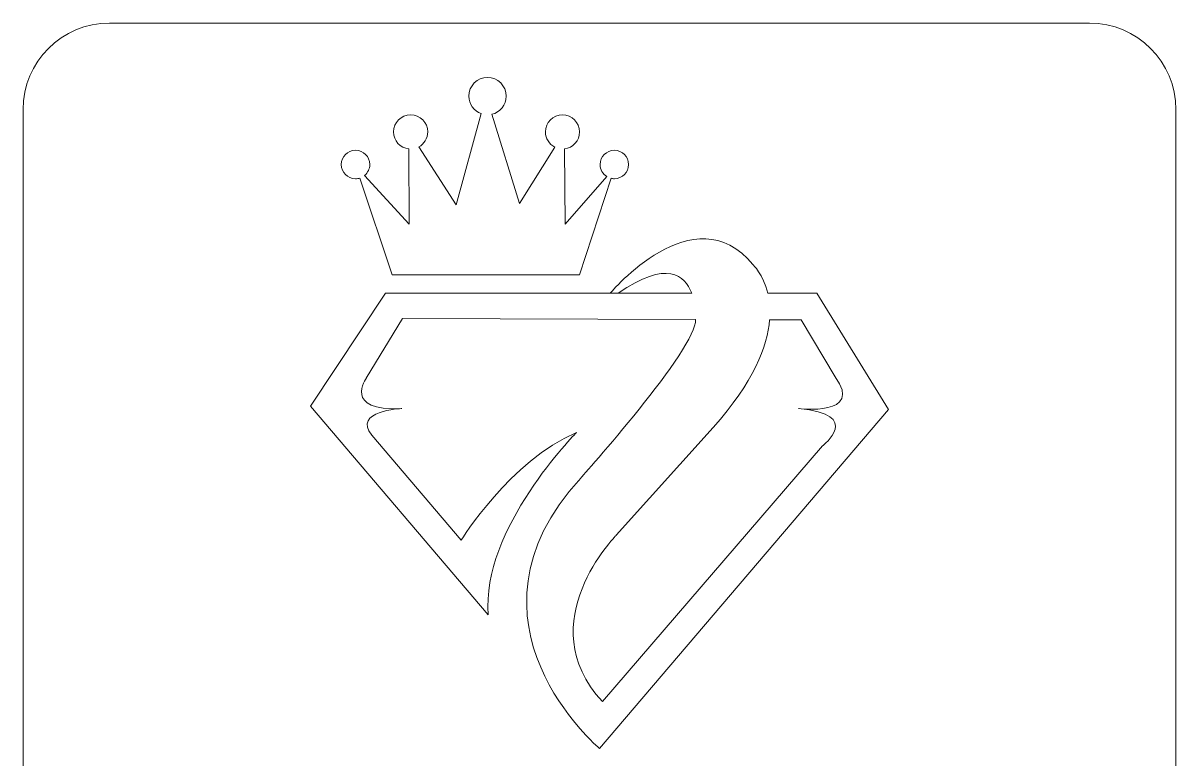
# Model space of a CAD drawing. Header units: millimetres. Extents: x -160 to 532, y -73 to 132.
# Drawn here: x 374.4 to 424.4, y 11.7 to 43.6 of the extents above; entities that cross this region are included whole.
import ezdxf

# ---------------------------------------------------------------- set-up
doc = ezdxf.new("R2010")
doc.units = ezdxf.units.MM
doc.header["$MEASUREMENT"] = 0
doc.layers.add('Layer 1', color=7, linetype='Continuous')

msp = doc.modelspace()

# ---------------------------------------------------------------- linework, layer by layer
at = {"layer": 'Layer 1', "color": 230, "lineweight": 18}
msp.add_open_spline([(378.143, 43.6255), (378.143, 43.6255), (420.643, 43.6255), (420.643, 43.6255), (422.7084, 43.6255), (424.393, 41.9408), (424.393, 39.8754), (424.393, 39.8754), (424.393, -2.6246), (424.393, -2.6246), (424.393, -4.69), (422.7084, -6.3746), (420.643, -6.3746), (420.643, -6.3746), (378.143, -6.3746), (378.143, -6.3746), (376.0776, -6.3746), (374.393, -4.69), (374.393, -2.6246), (374.393, -2.6246), (374.393, 39.8754), (374.393, 39.8754), (374.393, 41.9408), (376.0776, 43.6255), (378.143, 43.6255)], degree=3, knots=[0, 0, 0, 0, 0.125, 0.125, 0.125, 0.25, 0.25, 0.25, 0.375, 0.375, 0.375, 0.5, 0.5, 0.5, 0.625, 0.625, 0.625, 0.75, 0.75, 0.75, 0.875, 0.875, 0.875, 1, 1, 1, 1], dxfattribs=at)
at = {"layer": 'Layer 1', "color": 230, "lineweight": 9}
for points, knots in [([(390.4044, 32.7041), (390.4044, 32.7041), (398.5285, 32.7041), (398.5285, 32.7041), (398.5285, 32.7041), (399.892, 36.8935), (399.892, 36.8935), (399.9388, 36.8822), (399.9878, 36.876), (400.0381, 36.876), (400.379, 36.876), (400.6557, 37.1523), (400.6557, 37.4937), (400.6557, 37.8345), (400.379, 38.1111), (400.0381, 38.1111), (399.697, 38.1111), (399.4203, 37.8345), (399.4203, 37.4937), (399.4203, 37.2725), (399.5365, 37.0785), (399.7112, 36.9695), (399.7112, 36.9695), (397.8973, 34.8998), (397.8973, 34.8998), (397.8973, 34.8998), (397.8748, 38.1711), (397.8748, 38.1711), (398.2429, 38.2145), (398.5285, 38.5273), (398.5285, 38.9069), (398.5285, 39.3161), (398.1966, 39.6481), (397.7873, 39.6481), (397.3781, 39.6481), (397.0463, 39.3161), (397.0463, 38.9069), (397.0463, 38.6177), (397.2122, 38.3672), (397.454, 38.2452), (397.454, 38.2452), (395.9212, 35.8055), (395.9212, 35.8055), (395.9212, 35.8055), (394.7168, 39.6685), (394.7168, 39.6685), (395.0765, 39.7509), (395.3447, 40.0731), (395.3447, 40.4577), (395.3447, 40.9047), (394.9824, 41.2673), (394.535, 41.2673), (394.0879, 41.2673), (393.7253, 40.9047), (393.7253, 40.4577), (393.7253, 40.1089), (393.9459, 39.8118), (394.255, 39.6978), (394.255, 39.6978), (393.1765, 35.7507), (393.1765, 35.7507), (393.1765, 35.7507), (391.5561, 38.2568), (391.5561, 38.2568), (391.7856, 38.3827), (391.9413, 38.6266), (391.9413, 38.9069), (391.9413, 39.3161), (391.6096, 39.6481), (391.2004, 39.6481), (390.791, 39.6481), (390.4592, 39.3161), (390.4592, 38.9069), (390.4592, 38.5238), (390.75, 38.2086), (391.1231, 38.1699), (391.1231, 38.1699), (391.1454, 34.8998), (391.1454, 34.8998), (391.1454, 34.8998), (389.2081, 37.0194), (389.2081, 37.0194), (389.3435, 37.1327), (389.4299, 37.3029), (389.4299, 37.4937), (389.4299, 37.8345), (389.1535, 38.1111), (388.8124, 38.1111), (388.4714, 38.1111), (388.1947, 37.8345), (388.1947, 37.4937), (388.1947, 37.1523), (388.4714, 36.876), (388.8124, 36.876), (388.8764, 36.876), (388.9383, 36.8858), (388.9963, 36.9039), (388.9963, 36.9039), (390.4044, 32.7041), (390.4044, 32.7041)], [0, 0, 0, 0, 0.030303, 0.030303, 0.030303, 0.0606061, 0.0606061, 0.0606061, 0.0909091, 0.0909091, 0.0909091, 0.1212121, 0.1212121, 0.1212121, 0.1515152, 0.1515152, 0.1515152, 0.1818182, 0.1818182, 0.1818182, 0.2121212, 0.2121212, 0.2121212, 0.2424242, 0.2424242, 0.2424242, 0.2727273, 0.2727273, 0.2727273, 0.3030303, 0.3030303, 0.3030303, 0.3333333, 0.3333333, 0.3333333, 0.3636364, 0.3636364, 0.3636364, 0.3939394, 0.3939394, 0.3939394, 0.4242424, 0.4242424, 0.4242424, 0.4545455, 0.4545455, 0.4545455, 0.4848485, 0.4848485, 0.4848485, 0.5151515, 0.5151515, 0.5151515, 0.5454545, 0.5454545, 0.5454545, 0.5757576, 0.5757576, 0.5757576, 0.6060606, 0.6060606, 0.6060606, 0.6363636, 0.6363636, 0.6363636, 0.6666667, 0.6666667, 0.6666667, 0.6969697, 0.6969697, 0.6969697, 0.7272727, 0.7272727, 0.7272727, 0.7575758, 0.7575758, 0.7575758, 0.7878788, 0.7878788, 0.7878788, 0.8181818, 0.8181818, 0.8181818, 0.8484848, 0.8484848, 0.8484848, 0.8787879, 0.8787879, 0.8787879, 0.9090909, 0.9090909, 0.9090909, 0.9393939, 0.9393939, 0.9393939, 0.969697, 0.969697, 0.969697, 1, 1, 1, 1]), ([(406.6865, 31.9134), (406.6865, 31.9134), (408.8165, 31.9134), (408.8165, 31.9134), (408.8165, 31.9134), (411.9329, 26.8679), (411.9329, 26.8679), (411.9329, 26.8679), (399.3928, 12.1764), (399.3928, 12.1764), (399.3928, 12.1764), (392.8632, 17.6669), (398.5768, 23.9001), (398.5768, 23.9001), (403.6786, 29.5852), (403.5526, 30.77), (403.5526, 30.77), (390.8435, 30.8105), (390.8435, 30.8105), (390.8435, 30.8105), (389.2791, 28.2304), (389.2791, 28.2304), (389.2791, 28.2304), (388.2358, 26.7759), (390.8157, 26.9128), (390.8157, 26.9128), (388.6479, 26.803), (389.5258, 25.76), (389.5258, 25.76), (393.396, 21.2042), (393.396, 21.2042), (393.396, 21.2042), (395.522, 24.6631), (398.3914, 25.8698), (398.3914, 25.8698), (394.234, 21.668), (394.5698, 17.9639), (394.5698, 17.9639), (386.8531, 27.0164), (386.8531, 27.0164), (386.8531, 27.0164), (390.1177, 31.9134), (390.1177, 31.9134), (390.1177, 31.9134), (403.3905, 31.9134), (403.3905, 31.9134), (403.1061, 32.6974), (402.3252, 33.3728), (400.2028, 31.9134), (400.2028, 31.9134), (399.8597, 31.9134), (399.8597, 31.9134), (399.8597, 31.9134), (403.4964, 36.261), (406.049, 33.1513), (406.049, 33.1513), (406.4882, 32.7397), (406.6865, 31.9134)], [0, 0, 0, 0, 0.0526316, 0.0526316, 0.0526316, 0.1052632, 0.1052632, 0.1052632, 0.1578947, 0.1578947, 0.1578947, 0.2105263, 0.2105263, 0.2105263, 0.2631579, 0.2631579, 0.2631579, 0.3157895, 0.3157895, 0.3157895, 0.3684211, 0.3684211, 0.3684211, 0.4210526, 0.4210526, 0.4210526, 0.4736842, 0.4736842, 0.4736842, 0.5263158, 0.5263158, 0.5263158, 0.5789474, 0.5789474, 0.5789474, 0.6315789, 0.6315789, 0.6315789, 0.6842105, 0.6842105, 0.6842105, 0.7368421, 0.7368421, 0.7368421, 0.7894737, 0.7894737, 0.7894737, 0.8421053, 0.8421053, 0.8421053, 0.8947368, 0.8947368, 0.8947368, 0.9473684, 0.9473684, 0.9473684, 1, 1, 1, 1]), ([(406.7686, 30.7596), (406.6766, 29.6156), (406.0839, 28.06), (404.3198, 26.0896), (404.3198, 26.0896), (400.1202, 21.4235), (400.1202, 21.4235), (400.1202, 21.4235), (396.3603, 17.6361), (399.5167, 14.2054), (399.5167, 14.2054), (409.0681, 25.2934), (409.0681, 25.2934), (409.0681, 25.2934), (410.8591, 26.6743), (408.0251, 26.9128), (408.0251, 26.9128), (410.8792, 26.5559), (409.617, 28.2852), (409.617, 28.2852), (408.1345, 30.7555), (408.1345, 30.7555), (408.1345, 30.7555), (406.7686, 30.7596), (406.7686, 30.7596)], [0, 0, 0, 0, 0.125, 0.125, 0.125, 0.25, 0.25, 0.25, 0.375, 0.375, 0.375, 0.5, 0.5, 0.5, 0.625, 0.625, 0.625, 0.75, 0.75, 0.75, 0.875, 0.875, 0.875, 1, 1, 1, 1])]:
    msp.add_open_spline(points, degree=3, knots=knots, dxfattribs=at)

doc.saveas('drawing.dxf')
